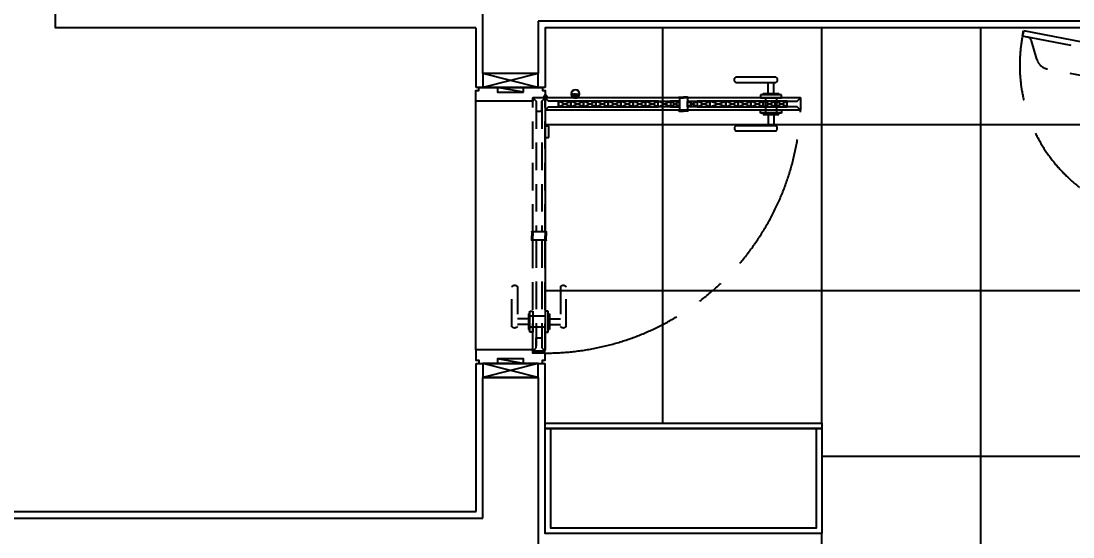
# Model space of a CAD drawing. Header units: millimetres. Extents: x 10000 to 302800, y 6800 to 229018.
# Drawn here: x 230628 to 234432, y 141269 to 143137 of the extents above; entities that cross this region are included whole.
import ezdxf

# ---------------------------------------------------------------- set-up
doc = ezdxf.new("R2010")
doc.units = ezdxf.units.MM
doc.header["$LTSCALE"] = 400
doc.header["$MEASUREMENT"] = 0
for name, pattern in [('X-ROOM TYPE-SR-2bay corner$0$CENTER', [2, 1.25, -0.25, 0.25, -0.25]), ('X-ROOM TYPE-SR-2bay corner$0$HIDDEN', [0.375, 0.25, -0.125]), ('X-ROOM TYPE-SR-2bay corner$0$X-ROOM TYPE-SR-2bay_1$0$X-ROOM TYPE-SR-1.3+1.7Bay$0$HIDDEN2', [4.7625, 3.175, -1.5875]), ('X-ROOM TYPE-SR-2bay corner$0$X-ROOM TYPE-SR-2bay_1$0$X-ROOM TYPE-SR-3Bay$0$HIDDEN2', [4.7625, 3.175, -1.5875])]:
    doc.linetypes.add(name, pattern=pattern)
doc.layers.get('0').update_dxf_attribs({"linetype": 'CONTINUOUS'})
for name, color, linetype in [('A-DIM1', 7, 'CONTINUOUS'), ('X-ROOM TYPE-SR-2bay corner$0$.WA_Built-in_Lower', 252, 'CONTINUOUS'), ('X-ROOM TYPE-SR-2bay corner$0$.WA_Door', 252, 'CONTINUOUS'), ('X-ROOM TYPE-SR-2bay corner$0$.WA_Door-closed', 252, 'CONTINUOUS'), ('X-ROOM TYPE-SR-2bay corner$0$.WA_Floor-Fin', 252, 'CONTINUOUS'), ('X-ROOM TYPE-SR-2bay corner$0$.WA_Wall-Fin', 252, 'CONTINUOUS'), ('X-ROOM TYPE-SR-2bay corner$0$.WA_Wall-Finish', 252, 'CONTINUOUS'), ('X-ROOM TYPE-SR-2bay corner$0$A-WALD', 7, 'CONTINUOUS'), ('X-ROOM TYPE-SR-2bay corner$0$WA_Door_Frame', 252, 'CONTINUOUS'), ('X-ROOM TYPE-SR-2bay corner$0$WA_DoorHatch', 252, 'CONTINUOUS'), ('X-ROOM TYPE-SR-2bay corner$0$WDHAT', 252, 'CONTINUOUS'), ('X-ROOM TYPE-SR-2bay corner$0$X-ROOM TYPE-SR-2bay corner$0$.WA_Hatch', 252, 'CONTINUOUS'), ('X-ROOM TYPE-SR-2bay corner$0$X-ROOM TYPE-SR-2bay_1$0$0-RefEdit0', 252, 'CONTINUOUS'), ('X-ROOM TYPE-SR-2Bay_2$0$.WA_Wall-Finish', 252, 'CONTINUOUS')]:
    doc.layers.add(name, color=color, linetype=linetype)
doc.styles.add('X-ROOM TYPE-SR-2bay corner$0$X-ROOM TYPE-SR-2bay_1$0$X-ROOM TYPE-SR-1.3+1.7Bay$0$HY울릉도L', font='')
doc.styles.get('X-ROOM TYPE-SR-2bay corner$0$X-ROOM TYPE-SR-2bay_1$0$X-ROOM TYPE-SR-1.3+1.7Bay$0$HY울릉도L').set_extended_font_data('HYGothic-Extra')

# ---------------------------------------------------------------- blocks, each defined once
blk = doc.blocks.new('X-ROOM TYPE-SR-2Bay_2')
at = {"layer": 'X-ROOM TYPE-SR-2Bay_2$0$.WA_Wall-Finish'}
blk.add_lwpolyline([(227493.7, 47646.1), (225973.6, 47646.1), (225973.6, 51491.2)], dxfattribs=at)
blk = doc.blocks.new('X-ROOM TYPE-SR-2bay corner$0$X-ROOM TYPE-SR-2bay_1$0$WASHING MACHINE')
at = {"layer": 'X-ROOM TYPE-SR-2bay corner$0$X-ROOM TYPE-SR-2bay_1$0$0-RefEdit0', "color": 8, "linetype": 'X-ROOM TYPE-SR-2bay corner$0$X-ROOM TYPE-SR-2bay_1$0$X-ROOM TYPE-SR-1.3+1.7Bay$0$HIDDEN2', "ltscale": 0.2}
for p, q in [((0, 343), (-864, -343)), ((-864, 343), (0, -343))]:
    blk.add_line(p, q, dxfattribs=at)
for points in [[(-1414, 385.5), (-1410.2, 405.2), (-860.2, 299.6), (-864, 280), (-1414, 385.5)], [(-864, -280), (-884, -280), (-884, 280), (-864, 280), (-864, -280)]]:
    blk.add_lwpolyline(points, dxfattribs=at)
blk.add_lwpolyline([(-864, 280), (-881.3, 283.3, 0.284079), (-901, 275.8), (-942.6, 221.4, -0.284079), (-991.8, 202.7), (-1323.9, 266.4, -0.284079), (-1362.6, 302), (-1381.2, 368, 0.284079), (-1396.6, 382.2), (-1414, 385.5)], format="xyb", dxfattribs=at)
blk.add_lwpolyline([(-864, 343), (-864, -343), (0, -343), (0, 343)], close=True, dxfattribs=at)
blk.add_arc((-864, 280), 560, 167.093, 279.1397, dxfattribs=at)
at = {"layer": 'X-ROOM TYPE-SR-2bay corner$0$X-ROOM TYPE-SR-2bay_1$0$0-RefEdit0', "color": 8, "linetype": 'X-ROOM TYPE-SR-2bay corner$0$X-ROOM TYPE-SR-2bay_1$0$X-ROOM TYPE-SR-1.3+1.7Bay$0$HIDDEN2', "ltscale": 0.2, "style": 'X-ROOM TYPE-SR-2bay corner$0$X-ROOM TYPE-SR-2bay_1$0$X-ROOM TYPE-SR-1.3+1.7Bay$0$HY울릉도L'}
for s, p in [('WASHING', (-665.6, 26.5)), ('MACHINE', (-653.2, -89.5))]:
    blk.add_text(s, height=76.8, dxfattribs=at).set_placement(p)
blk = doc.blocks.new('X-ROOM TYPE-SR-2bay corner$0$A$C4E1533E5')
at = {"layer": 'X-ROOM TYPE-SR-2bay corner$0$WA_DoorHatch', "color": 8, "linetype": 'X-ROOM TYPE-SR-2bay corner$0$HIDDEN'}
for p, q in [((-820, 295.7), (-820, 335.7)), ((-800, 295.7), (-800, 335.7)), ((-917, 280.4), (-515.1, 280.4)), ((-905, 268.4), (-917, 280.4)), ((-515.1, 268.4), (-898.1, 268.4)), ((-838.5, 290.7), (-781.5, 290.7)), ((-829.9, 280.4), (-829.9, 225.1)), ((-790.1, 280.4), (-790.1, 225.1)), ((-515.1, 283.4), (-500.1, 283.4)), ((-515.1, 280.4), (-500.1, 280.4)), ((-515.1, 280.4), (-515.1, 235.4)), ((-485, 283.4), (-500, 283.4)), ((-485, 280.4), (-500, 280.4)), ((-485.1, 280.4), (0, 280.4, 0)), ((-485, 280.4), (-485.1, 235.4)), ((-12, 268.4, 0), (-485.1, 268.4)), ((-917, 235.4, 0), (-507.1, 235.4)), ((-515.1, 247.4), (-898.1, 247.4)), ((-515.1, 235.4), (-485.1, 235.4)), ((-515.1, 235.4), (-500.1, 235.4)), ((-515.1, 232.4), (-500.1, 232.4)), ((-485, 235.4), (-500, 235.4)), ((-485, 232.4), (-500, 232.4)), ((-12, 247.4, 0), (-485.1, 247.4)), ((-485.1, 235.4), (0, 235.4, 0)), ((-838.5, 225.1), (-781.5, 225.1)), ((-820, 220.1), (-820, 180.1)), ((-800, 220.1), (-800, 180.1))]:
    blk.add_line(p, q, dxfattribs=at)
at = {"layer": 'X-ROOM TYPE-SR-2bay corner$0$WA_DoorHatch', "color": 8, "linetype": 'X-ROOM TYPE-SR-2bay corner$0$HIDDEN', "ltscale": 100}
for p, q in [((0, 280.4, 0), (-12, 268.4, 0)), ((0, 235.4, 0), (-12, 247.4, 0))]:
    blk.add_line(p, q, dxfattribs=at)
at = {"layer": 'X-ROOM TYPE-SR-2bay corner$0$WA_DoorHatch', "color": 8, "linetype": 'X-ROOM TYPE-SR-2bay corner$0$HIDDEN'}
for points in [[(-828.3, 355.7), (-683.1, 355.7)], [(-683.1, 335.7), (-828.3, 335.7)], [(-781.5, 290.7), (-771.8, 290.7), (-771.8, 280.4), (-848.2, 280.4), (-848.2, 290.7), (-838.5, 290.7)], [(-781.5, 290.7), (-781.5, 295.7), (-838.5, 295.7), (-838.5, 290.7)], [(-781.5, 225.1), (-771.8, 225.1), (-771.8, 235.4), (-848.2, 235.4), (-848.2, 225.1), (-838.5, 225.1)], [(-781.5, 225.1), (-781.5, 220.1), (-838.5, 220.1), (-838.5, 225.1)], [(-683.1, 180.1), (-828.3, 180.1)], [(-828.3, 160.1), (-683.1, 160.1)]]:
    blk.add_lwpolyline(points, dxfattribs=at)
at = {"layer": 'X-ROOM TYPE-SR-2bay corner$0$WA_DoorHatch', "color": 8, "linetype": 'X-ROOM TYPE-SR-2bay corner$0$HIDDEN', "elevation": 0}
blk.add_lwpolyline([(-869, 268.4), (-905, 268.4), (-917, 280.4), (-917, 235.4), (-905, 247.4), (-869, 247.4)], close=True, dxfattribs=at)
at = {"layer": 'X-ROOM TYPE-SR-2bay corner$0$WA_DoorHatch', "color": 8, "linetype": 'X-ROOM TYPE-SR-2bay corner$0$HIDDEN', "ltscale": 111, "elevation": 0}
blk.add_lwpolyline([(-102, 280.4), (-143.8, 280.4), (-143.8, 293), (-102, 293)], close=True, dxfattribs=at)
at = {"layer": 'X-ROOM TYPE-SR-2bay corner$0$WA_DoorHatch', "color": 8, "linetype": 'X-ROOM TYPE-SR-2bay corner$0$HIDDEN', "ltscale": 100}
blk.add_lwpolyline([(-48, 268.4), (-12, 268.4), (0, 280.4), (0, 235.4), (-12, 247.4), (-48, 247.4)], close=True, dxfattribs=at)
blk.add_circle((4, 281.4, 0), 6, dxfattribs=at)
at = {"layer": 'X-ROOM TYPE-SR-2bay corner$0$WA_DoorHatch', "color": 8, "linetype": 'X-ROOM TYPE-SR-2bay corner$0$HIDDEN'}
for centre, radius, start, end in [((-820.4, 345.7), 12.8, 128.4193, 231.5807), ((-691, 345.7), 12.8, 308.4193, 51.5807), ((-515.1, 280.4), 3, 90, 180), ((-485, 280.4), 3, 359.923, 89.923), ((-515.1, 235.4), 3, 180, 270), ((-485, 235.4), 3, 270.077, 0.077), ((-820.4, 170.1), 12.8, 128.4193, 231.5807), ((-691, 170.1), 12.8, 308.4193, 51.5807)]:
    blk.add_arc(centre, radius, start, end, dxfattribs=at)
blk = doc.blocks.new('X-ROOM TYPE-SR-2bay corner$0$DoorLever')
at = {"layer": 'X-ROOM TYPE-SR-2bay corner$0$WA_DoorHatch', "color": 8, "linetype": 'X-ROOM TYPE-SR-2bay corner$0$HIDDEN', "ltscale": 10}
for p, q in [((-10, 15.3), (-10, 55.3)), ((10, 15.3), (10, 55.3)), ((-28.5, 10.3), (28.5, 10.3))]:
    blk.add_line(p, q, dxfattribs=at)
for points in [[(-18.3, 75.3), (126.9, 75.3)], [(126.9, 55.3), (-18.3, 55.3)], [(28.5, 10.3), (38.2, 10.3), (38.2, 0), (-38.2, 0), (-38.2, 10.3), (-28.5, 10.3)], [(28.5, 10.3), (28.5, 15.3), (-28.5, 15.3), (-28.5, 10.3)]]:
    blk.add_lwpolyline(points, dxfattribs=at)
for centre, start, end in [((-10.4, 65.3), 128.4193, 231.5807), ((119, 65.3), 308.4193, 51.5807)]:
    blk.add_arc(centre, 12.8, start, end, dxfattribs=at)
blk = doc.blocks.new('X-ROOM TYPE-SR-2bay corner$0$A$C2C2E16A4')
at = {"layer": 'X-ROOM TYPE-SR-2bay corner$0$.WA_Door'}
h = blk.add_hatch(dxfattribs=at)
h.set_pattern_fill('_USER', color=256, scale=2, angle=407.2862, style=0, pattern_type=0)
h.set_pattern_definition([(312.7138112, (-186875.133, 561027.7054), (-1.469502205, -1.3566736044), [])])
h.paths.add_polyline_path([(-261, 108.9, 0.414214), (-245.4, 94.5), (-246.6, 124.5, 0.414214)])
h = blk.add_hatch(dxfattribs=at)
h.set_pattern_fill('_USER', color=256, scale=2, angle=407.2862, style=0, pattern_type=0)
h.set_pattern_definition([(312.7138112, (-186875.5364, 561027.707), (-1.469502205, -1.3566736044), [])])
h.paths.add_polyline_path([(-260.6, 108.9, 0.414214), (-245, 94.5), (-246.2, 124.5, 0.414214)])
at = {"layer": 'X-ROOM TYPE-SR-2bay corner$0$.WA_Door', "ltscale": 150}
for p, q in [((-293, 875.4, 0), (-272, 831.4, 0)), ((-293, 831.4, 0), (-272, 875.4, 0)), ((-293, 831.4, 0), (-272, 788.4, 0)), ((-293, 788.4, 0), (-272, 831.4, 0)), ((-293, 788.4, 0), (-272, 743.4, 0)), ((-293, 743.4, 0), (-272, 788.4, 0)), ((-293, 743.4, 0), (-272, 698.4, 0)), ((-293, 698.4, 0), (-272, 743.4, 0)), ((-293, 698.4, 0), (-272, 653.4, 0)), ((-293, 653.4, 0), (-272, 698.4, 0)), ((-293, 653.4, 0), (-272, 595.3, 0)), ((-293, 595.3, 0), (-272, 653.4, 0)), ((-293, 595.3, 0), (-272, 550.3, 0)), ((-293, 550.3, 0), (-272, 595.3, 0)), ((-293, 514.9, 0), (-272, 550.3, 0)), ((-293, 550.3, 0), (-272, 514.9, 0)), ((-293, 485.3, 0), (-272, 453.2)), ((-293, 453.2), (-272, 485.3, 0)), ((-293, 408.2), (-272, 453.2)), ((-293, 453.2), (-272, 408.2)), ((-293, 408.2), (-272, 363.2)), ((-293, 363.2), (-272, 408.2)), ((-293, 363.2), (-272, 318.2)), ((-293, 318.2), (-272, 363.2)), ((-293, 318.2), (-272, 273.2)), ((-293, 273.2), (-272, 318.2)), ((-293, 273.2), (-272, 228.2)), ((-293, 228.2), (-272, 273.2)), ((-293, 228.2), (-272, 183.2)), ((-293, 183.2), (-272, 228.2)), ((-293, 183.2), (-272, 138.2)), ((-293, 138.2), (-272, 183.2)), ((-293, 138.2), (-272, 93.2)), ((-293, 93.2), (-272, 138.2)), ((-293, 93.2), (-272, 48.2)), ((-293, 48.2), (-272, 93.2))]:
    blk.add_line(p, q, dxfattribs=at)
at = {"layer": 'X-ROOM TYPE-SR-2bay corner$0$.WA_Door'}
for p, q in [((-245.4, 94.5), (-246.6, 124.5)), ((-245, 94.5, 0), (-246.2, 124.5, 0))]:
    blk.add_line(p, q, dxfattribs=at)
at = {"layer": 'X-ROOM TYPE-SR-2bay corner$0$.WA_Door', "ltscale": 150, "elevation": 0}
for points in [[(-272, 831.4), (-293, 831.4), (-293, 875.4), (-272, 875.4)], [(-272, 788.4), (-293, 788.4), (-293, 831.4), (-272, 831.4)], [(-272, 743.4), (-293, 743.4), (-293, 788.4), (-272, 788.4)], [(-272, 698.4), (-293, 698.4), (-293, 743.4), (-272, 743.4)], [(-272, 653.4), (-293, 653.4), (-293, 698.4), (-272, 698.4)], [(-272, 595.3), (-293, 595.3), (-293, 653.4), (-272, 653.4)], [(-272, 550.3), (-293, 550.3), (-293, 595.3), (-272, 595.3)], [(-272, 550.3), (-293, 550.3), (-293, 514.9), (-272, 514.9)]]:
    blk.add_lwpolyline(points, close=True, dxfattribs=at)
at = {"layer": 'X-ROOM TYPE-SR-2bay corner$0$.WA_Door', "ltscale": 150}
for points in [[(-272, 453.2), (-293, 453.2), (-293, 485.3), (-272, 485.3)], [(-272, 453.2), (-293, 453.2), (-293, 408.2), (-272, 408.2)], [(-272, 363.2), (-293, 363.2), (-293, 408.2), (-272, 408.2)], [(-272, 318.2), (-293, 318.2), (-293, 363.2), (-272, 363.2)], [(-272, 273.2), (-293, 273.2), (-293, 318.2), (-272, 318.2)], [(-272, 228.2), (-293, 228.2), (-293, 273.2), (-272, 273.2)], [(-272, 183.2), (-293, 183.2), (-293, 228.2), (-272, 228.2)], [(-272, 138.2), (-293, 138.2), (-293, 183.2), (-272, 183.2)], [(-272, 93.2), (-293, 93.2), (-293, 138.2), (-272, 138.2)], [(-272, 48.2), (-293, 48.2), (-293, 93.2), (-272, 93.2)], [(-272, 48.2), (-272, 12.2), (-260, 0.2), (-305, 0.2), (-293, 12.2), (-293, 48.2)]]:
    blk.add_lwpolyline(points, close=True, dxfattribs=at)
at = {"layer": 'X-ROOM TYPE-SR-2bay corner$0$.WA_Door'}
for centre in [(-246, 109.5), (-245.6, 109.5, 0)]:
    blk.add_circle(centre, 15, dxfattribs=at)
at = {"layer": 'X-ROOM TYPE-SR-2bay corner$0$.WA_Door-closed'}
for p, q in [((-305, 923.4, 0), (-305, 507, 0)), ((-260, 923.4, 0), (-260, 514.9, 0)), ((-305, 485.3, 0), (-305, 0.2)), ((-260, 485.3, 0), (-260, 0.2))]:
    blk.add_line(p, q, dxfattribs=at)
at = {"layer": 'X-ROOM TYPE-SR-2bay corner$0$.WA_Door-closed', "elevation": 0}
blk.add_lwpolyline([(-272, 875.4), (-272, 911.4), (-260, 923.4), (-305, 923.4), (-293, 911.4), (-293, 875.4)], close=True, dxfattribs=at)
at = {"layer": 'X-ROOM TYPE-SR-2bay corner$0$WA_DoorHatch', "linetype": 'X-ROOM TYPE-SR-2bay corner$0$HIDDEN', "ltscale": 10}
for p, q in [((-260, 836.3, 0), (-315.2, 836.3, 0)), ((-260, 796.5, 0), (-315.2, 796.5, 0))]:
    blk.add_line(p, q, dxfattribs=at)
at = {"layer": 'X-ROOM TYPE-SR-2bay corner$0$WA_DoorHatch', "linetype": 'X-ROOM TYPE-SR-2bay corner$0$HIDDEN', "ltscale": 22}
for p, q in [((-308, 515.3, 0), (-308, 500.3, 0)), ((-308, 514.9, 0), (-308, 499.9, 0)), ((-308, 485.3, 0), (-308, 500.3, 0)), ((-308, 484.9, 0), (-308, 499.9, 0)), ((-305, 515.3, 0), (-305, 485.3, 0)), ((-305, 515.3, 0), (-305, 500.3, 0)), ((-260, 514.9, 0), (-305, 514.9, 0)), ((-305, 514.9, 0), (-305, 484.9, 0)), ((-305, 514.9, 0), (-305, 499.9, 0)), ((-305, 485.3, 0), (-305, 500.3, 0)), ((-305, 484.9, 0), (-305, 499.9, 0)), ((-260, 515.3, 0), (-260, 500.3, 0)), ((-260, 514.9, 0), (-260, 499.9, 0)), ((-260, 485.3, 0), (-260, 500.3, 0)), ((-260, 484.9, 0), (-260, 499.9, 0)), ((-257, 515.3, 0), (-257, 500.3, 0)), ((-257, 514.9, 0), (-257, 499.9, 0)), ((-257, 485.3, 0), (-257, 500.3, 0)), ((-257, 484.9, 0), (-257, 499.9, 0)), ((-260, 485.3, 0), (-305, 485.3, 0))]:
    blk.add_line(p, q, dxfattribs=at)
for centre, start, end in [((-305, 515.3, 0), 90, 180), ((-305, 514.9, 0), 90, 180), ((-260, 515.3, 0), 0, 90), ((-260, 514.9, 0), 0, 90), ((-305, 485.3, 0), 180.077, 270.077), ((-305, 484.9, 0), 180.077, 270.077), ((-260, 485.3, 0), 269.923, 359.923), ((-260, 484.9, 0), 269.923, 359.923)]:
    blk.add_arc(centre, 3, start, end, dxfattribs=at)
at = {"layer": 'X-ROOM TYPE-SR-2bay corner$0$WDHAT', "extrusion": (0, 0, -1), "zscale": -1, "rotation": 270}
blk.add_blockref('X-ROOM TYPE-SR-2bay corner$0$DoorLever', (305, 816.4, 0), dxfattribs=at)
at = {"layer": 'X-ROOM TYPE-SR-2bay corner$0$WDHAT', "extrusion": (0, 0, -1), "xscale": -1, "zscale": -1, "rotation": 90}
blk.add_blockref('X-ROOM TYPE-SR-2bay corner$0$DoorLever', (260, 816.4, 0), dxfattribs=at)
blk = doc.blocks.new('X-ROOM TYPE-SR-2bay corner')
at = {"layer": 'X-ROOM TYPE-SR-2bay corner$0$.WA_Built-in_Lower'}
for p, q in [((182253.8, 58346.3), (181253.8, 58346.3)), ((181253.8, 58346.3), (182253.8, 58346.3))]:
    blk.add_line(p, q, dxfattribs=at)
blk.add_lwpolyline([(182253.8, 58326.3), (181253.8, 58326.3), (181253.8, 58726.3), (182253.8, 58726.3)], close=True, dxfattribs=at)
blk.add_lwpolyline([(181273.8, 58346.3), (181273.8, 58706.3), (182233.8, 58706.3), (182233.8, 58346.3)], dxfattribs=at)
at = {"layer": 'X-ROOM TYPE-SR-2bay corner$0$.WA_Door', "linetype": 'X-ROOM TYPE-SR-2bay corner$0$CENTER'}
blk.add_arc((182253.9, 57148.7, 0.3), 924.5, 90.0141, 177.1782, dxfattribs=at)
at = {"layer": 'X-ROOM TYPE-SR-2bay corner$0$.WA_Floor-Fin'}
for p, q in [((181253.8, 58446.2), (180104.1, 58446.2)), ((181253.8, 58326.3), (181253.8, 56896.2)), ((181828.7, 58326.3), (181828.7, 56896.2)), ((182253.6, 57161.2), (182253.6, 58061.2)), ((182253.8, 57846.2), (180104.1, 57846.2))]:
    blk.add_line(p, q, dxfattribs=at)
at = {"layer": 'X-ROOM TYPE-SR-2bay corner$0$.WA_Wall-Fin'}
blk.add_line((182503.6, 58111.2, 0.3), (182253.7, 58111.2, 0.3), dxfattribs=at)
at = {"layer": 'X-ROOM TYPE-SR-2bay corner$0$.WA_Wall-Finish', "ltscale": 2}
for p, q in [((181253.8, 60531.2), (181253.8, 58726.3)), ((181253.8, 58726.3), (182253.8, 58726.3)), ((182253.8, 58726.3), (182253.8, 58111.2))]:
    blk.add_line(p, q, dxfattribs=at)
at = {"layer": 'X-ROOM TYPE-SR-2bay corner$0$.WA_Wall-Finish'}
for p, q in [((182503.8, 58646.1), (182503.8, 58111.2)), ((184298.8, 58646.1), (182503.8, 58646.1)), ((182503.8, 57111.2), (182503.8, 56896.2))]:
    blk.add_line(p, q, dxfattribs=at)
at = {"layer": 'X-ROOM TYPE-SR-2bay corner$0$.WA_Wall-Finish', "ltscale": 5}
blk.add_lwpolyline([(178963.8, 57726.2), (178963.8, 56896.2), (182253.8, 56896.2), (182253.8, 57111.2)], dxfattribs=at)
at = {"layer": 'X-ROOM TYPE-SR-2bay corner$0$A-WALD'}
for p, q in [((182278.8, 58161.2), (182278.8, 58871.3)), ((182478.8, 58671.1), (182478.7, 58161.2)), ((184298.8, 58671.1), (182478.8, 58671.1)), ((182278.7, 58161.2), (182478.7, 58161.2)), ((182278.8, 57061.2), (182478.8, 57061.2)), ((182278.8, 56871.2), (182278.8, 57061.2)), ((182478.8, 57061.2), (182478.8, 56671.2)), ((178938.8, 56871.2), (182278.8, 56871.2))]:
    blk.add_line(p, q, dxfattribs=at)
at = {"layer": 'X-ROOM TYPE-SR-2bay corner$0$WA_Door_Frame'}
for p, q in [((182278.6, 58111.2, 0.3), (182478.7, 58161.2, 0.3)), ((182278.7, 58161.2, 0.3), (182478.8, 58111.2, 0.3)), ((182331.7, 58111.2, 0.3), (182425.9, 58094.1, 0.3)), ((182504, 58061.2), (182504, 57161.2)), ((182253.8, 57246.2), (180104.1, 57246.2)), ((182253.6, 57149.2, 0.3), (182253.6, 57194.2, 0.3)), ((182253.9, 57111.2, 0.3), (182503.6, 57111.2, 0.3)), ((182278.6, 57061.2, 0.3), (182478.7, 57111.2, 0.3)), ((182278.7, 57111.2, 0.3), (182478.8, 57061.2, 0.3)), ((182493.8, 57111.2, 0.3), (182293.8, 57111.2, 0.3)), ((182331.7, 57128.4, 0.3), (182425.9, 57111.2, 0.3))]:
    blk.add_line(p, q, dxfattribs=at)
at = {"layer": 'X-ROOM TYPE-SR-2bay corner$0$WA_Door_Frame', "elevation": 0.3}
for points in [[(182278.6, 58161.2), (182278.7, 58111.2), (182478.8, 58111.2), (182478.8, 58161.2)], [(182331.7, 58111.2), (182331.7, 58094.1), (182425.9, 58094.1), (182425.9, 58111.2)], [(182278.6, 57111.2), (182278.7, 57061.2), (182478.8, 57061.2), (182478.8, 57111.2)], [(182331.7, 57128.4), (182331.7, 57111.2), (182425.9, 57111.2), (182425.9, 57128.4)]]:
    blk.add_lwpolyline(points, close=True, dxfattribs=at)
for points in [[(182263.6, 58111.2), (182263.6, 58099.2), (182253.6, 58099.2), (182253.6, 58073.2), (182298.6, 58073.2), (182298.6, 58061.2), (182489, 58061.2), (182489, 58061.2), (182503.9, 58061.2), (182503.9, 58099.2), (182493.9, 58099.2), (182493.9, 58111.2), (182263.6, 58111.2)], [(182263.6, 57111.2), (182263.6, 57123.2), (182253.6, 57123.2), (182253.6, 57149.2), (182298.6, 57149.2), (182298.6, 57161.2), (182489, 57161.2), (182489, 57161.2), (182503.9, 57161.2), (182503.9, 57123.2), (182493.9, 57123.2), (182493.9, 57111.2), (182263.6, 57111.2)], [(182263.6, 57111.2), (182263.6, 57123.2), (182253.6, 57123.2), (182253.6, 57149.2), (182298.6, 57149.2), (182298.6, 57161.2), (182489, 57161.2), (182489, 57161.2), (182503.9, 57161.2), (182503.9, 57123.2), (182493.9, 57123.2), (182493.9, 57111.2), (182263.6, 57111.2)]]:
    blk.add_lwpolyline(points, dxfattribs=at)
at = {"layer": 'X-ROOM TYPE-SR-2bay corner$0$X-ROOM TYPE-SR-2bay corner$0$.WA_Hatch'}
blk.add_line((180679, 59426.1), (180679, 56896.2), dxfattribs=at)
at = {"linetype": 'X-ROOM TYPE-SR-2bay corner$0$X-ROOM TYPE-SR-2bay_1$0$X-ROOM TYPE-SR-3Bay$0$HIDDEN2', "ltscale": 0.2, "rotation": 180}
blk.add_blockref('X-ROOM TYPE-SR-2bay corner$0$X-ROOM TYPE-SR-2bay_1$0$WASHING MACHINE', (179113.8, 57311.2), dxfattribs=at)
at = {"layer": 'X-ROOM TYPE-SR-2bay corner$0$.WA_Door', "xscale": -1, "rotation": 90}
for name, p in [('X-ROOM TYPE-SR-2bay corner$0$A$C4E1533E5', (182534, 57149.2, 0.3)), ('X-ROOM TYPE-SR-2bay corner$0$A$C2C2E16A4', (182253.9, 56889.2, 0.3))]:
    blk.add_blockref(name, p, dxfattribs=at)
blk = doc.blocks.new('X-INT-HOTEL-8F')
blk.add_blockref('X-ROOM TYPE-SR-2Bay_2', (0, 0.1))
at = {"rotation": 180}
blk.add_blockref('X-ROOM TYPE-SR-2bay corner', (409997.6, 104542.3), dxfattribs=at)
blk = doc.blocks.new('X-BASE-8F')
blk.add_blockref('X-INT-HOTEL-8F', (0, 0))

msp = doc.modelspace()

# ---------------------------------------------------------------- block references
at = {"layer": 'A-DIM1'}
msp.add_blockref('X-BASE-8F', (4779.3, 95465.6), dxfattribs=at)

doc.saveas('drawing.dxf')
